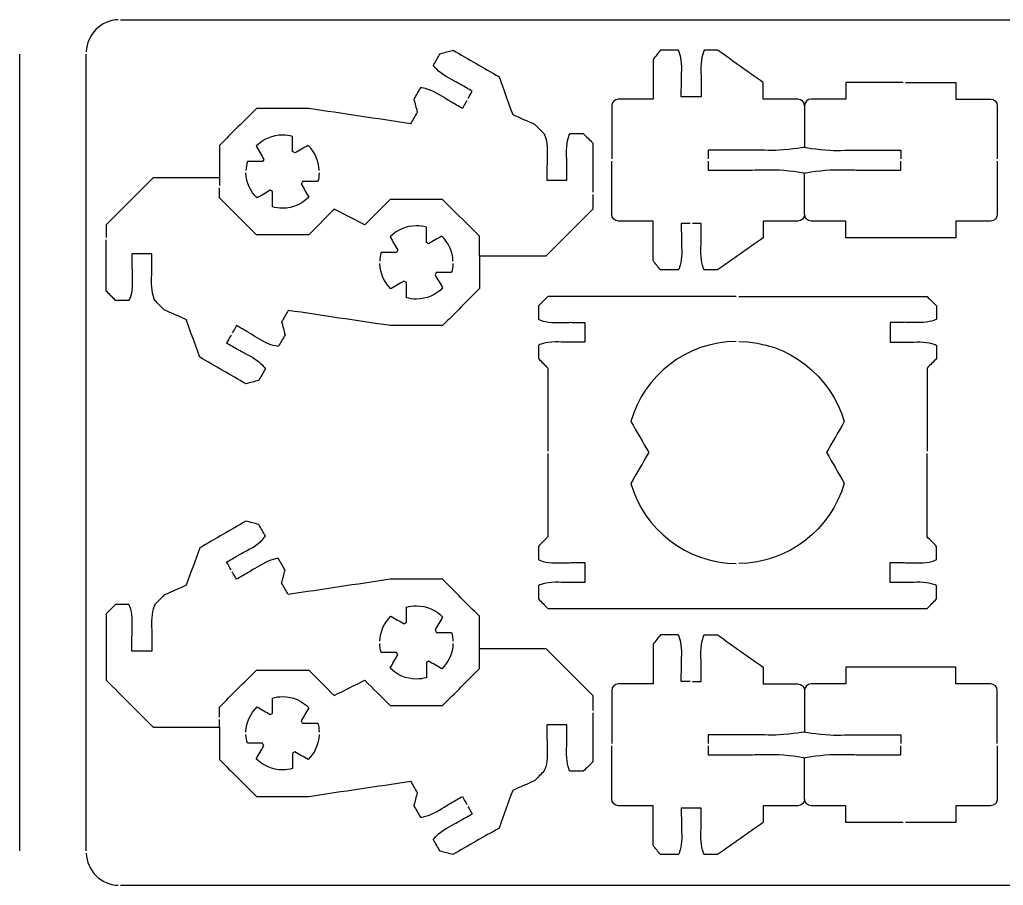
# Model space of a CAD drawing. Extents: x 0 to 680, y 0 to 410.
# Drawn here: x 450 to 597.8, y 280 to 410 of the extents above; entities that cross this region are included whole.
import ezdxf

# ---------------------------------------------------------------- set-up
doc = ezdxf.new("R2010")
doc.units = 0
doc.header["$MEASUREMENT"] = 0
doc.layers.add('DEFAULT', color=18, linetype='CONTINUOUS')

msp = doc.modelspace()

# ---------------------------------------------------------------- linework, layer by layer
at = {"layer": 'DEFAULT', "color": 1}
for points in [[(465.17, 409.99), (674.82, 409.99)], [(450, 285.17), (450, 404.82)], [(460, 285.17), (460, 404.82)], [(480, 386.24), (470.04, 386.24), (463, 379.2), (463, 377.27)], [(536.08, 383.73), (536.08, 381.51), (529.04, 374.46), (519.07, 374.46), (519.07, 377.46), (513.52, 383.01), (505.66, 383.01), (501.84, 379.2), (497.23, 381.51), (493.42, 377.69), (485.56, 377.69), (480, 383.24), (480, 384.73)], [(519.07, 315.54), (529.04, 315.54), (536.08, 308.5), (536.08, 306.27)], [(465.17, 280), (674.82, 280)]]:
    msp.add_lwpolyline(points, dxfattribs=at)
for points in [[(464.82, 409.99), (462.2, 409.9), (460.09, 407.79), (460, 405.16)], [(460, 284.81), (460.09, 282.19), (462.2, 280.08), (464.82, 280)]]:
    msp.add_open_spline(points, degree=3, dxfattribs=at)
for points, knots in [([(517.37, 398.16), (517.58, 398.52), (517.79, 398.88), (517.99, 399.25), (517.42, 399.58), (516.84, 399.91), (516.27, 400.25), (515.97, 400.42), (515.28, 400.77), (514.08, 401.46), (512.88, 402.15), (512.13, 403.09), (512.16, 403.15), (512.5, 403.73), (512.83, 404.3), (513.16, 404.88), (513.81, 405.05), (514.45, 405.23), (515.1, 405.4), (517.4, 404.07), (519.71, 402.73), (522.02, 401.4), (522.7, 399.52), (523.38, 397.63), (524.06, 395.75), (525.15, 395.27), (526.25, 394.78), (527.35, 394.3), (527.82, 393.83), (528.29, 393.36), (528.76, 392.88), (528.81, 392.88), (529.26, 391.76), (529.26, 390.38), (529.26, 389), (529.21, 388.22), (529.21, 387.88), (529.21, 387.22), (529.21, 386.55), (529.21, 385.88), (530.21, 385.88), (531.21, 385.88), (532.2, 385.88), (532.2, 386.55), (532.2, 387.21), (532.2, 387.88), (532.21, 388.22), (532.16, 389), (532.16, 390.38), (532.16, 391.76), (532.6, 392.88), (532.67, 392.88), (533.33, 392.88), (534, 392.88), (534.67, 392.88), (535.14, 392.41), (535.61, 391.94), (536.08, 391.47), (536.08, 389.01), (536.08, 386.55), (536.08, 384.09)], [0, 0, 0, 0, 3.56602, 3.56602, 3.56602, 9.224545, 9.224545, 9.224545, 10.224545, 10.224545, 10.224545, 11.224545, 11.224545, 11.224545, 16.891731, 16.891731, 16.891731, 22.565469, 22.565469, 22.565469, 45.244208, 45.244208, 45.244208, 62.25884, 62.25884, 62.25884, 72.458021, 72.458021, 72.458021, 78.129017, 78.129017, 78.129017, 79.129017, 79.129017, 79.129017, 80.129017, 80.129017, 80.129017, 85.789026, 85.789026, 85.789026, 94.289026, 94.289026, 94.289026, 99.939026, 99.939026, 99.939026, 100.939026, 100.939026, 100.939026, 101.939026, 101.939026, 101.939026, 107.609026, 107.609026, 107.609026, 113.280023, 113.280023, 113.280023, 134.210023, 134.210023, 134.210023, 134.210023]), ([(567.9, 397.06), (567.9, 397.61), (567.45, 398.05), (566.9, 398.05), (565.17, 398.05), (563.43, 398.05), (561.69, 398.05), (561.69, 398.89), (561.69, 399.72), (561.69, 400.55), (559.41, 402.17), (557.13, 403.78), (554.85, 405.4), (554.19, 405.4), (553.52, 405.4), (552.85, 405.4), (552.79, 405.4), (552.35, 404.28), (552.34, 402.9), (552.34, 401.52), (552.39, 400.74), (552.39, 400.4), (552.39, 399.73), (552.39, 399.07), (552.39, 398.4), (551.39, 398.4), (550.39, 398.4), (549.39, 398.4), (549.39, 399.07), (549.39, 399.74), (549.4, 400.4), (549.39, 400.74), (549.45, 401.52), (549.45, 402.9), (549.45, 404.28), (549, 405.4), (548.94, 405.4), (548.05, 405.4), (547.15, 405.4), (546.25, 405.4), (545.88, 404.93), (545.51, 404.46), (545.14, 403.99), (545.14, 402.01), (545.14, 400.03), (545.14, 398.05), (543.41, 398.05), (541.68, 398.05), (539.94, 398.05), (539.39, 398.05), (538.94, 397.61), (538.94, 397.06), (538.94, 394.4), (538.94, 391.74), (538.94, 389.08)], [0, 0, 0, 0, 1, 1, 1, 15.78, 15.78, 15.78, 22.87, 22.87, 22.87, 46.620733, 46.620733, 46.620733, 52.290733, 52.290733, 52.290733, 53.290733, 53.290733, 53.290733, 54.290733, 54.290733, 54.290733, 59.950733, 59.950733, 59.950733, 68.450733, 68.450733, 68.450733, 74.120741, 74.120741, 74.120741, 75.120741, 75.120741, 75.120741, 76.120741, 76.120741, 76.120741, 83.760741, 83.760741, 83.760741, 88.860016, 88.860016, 88.860016, 105.680016, 105.680016, 105.680016, 120.400016, 120.400016, 120.400016, 121.400016, 121.400016, 121.400016, 144.020016, 144.020016, 144.020016, 144.020016]), ([(582.7, 400.55), (579.83, 400.55), (576.96, 400.55), (574.09, 400.55), (574.09, 399.72), (574.09, 398.89), (574.09, 398.06), (572.36, 398.06), (570.63, 398.06), (568.9, 398.06), (568.35, 398.06), (567.9, 397.61), (567.9, 397.06), (567.9, 394.99), (567.9, 392.92), (567.9, 390.85), (567.93, 390.79), (570.92, 390.36), (572.27, 390.36), (573.65, 390.36), (575.56, 390.41), (575.9, 390.41), (578.06, 390.41), (580.22, 390.41), (582.38, 390.41), (582.38, 389.97), (582.38, 389.52), (582.38, 389.08)], [0, 0, 0, 0, 24.41, 24.41, 24.41, 31.49, 31.49, 31.49, 46.21, 46.21, 46.21, 47.21, 47.21, 47.21, 64.8, 64.8, 64.8, 65.8, 65.8, 65.8, 66.8, 66.8, 66.8, 85.170003, 85.170003, 85.170003, 88.950003, 88.950003, 88.950003, 88.950003]), ([(583.05, 400.55), (585.59, 400.55), (588.12, 400.55), (590.65, 400.55), (590.65, 399.72), (590.65, 398.89), (590.65, 398.06), (592.39, 398.06), (594.12, 398.06), (595.86, 398.06), (596.41, 398.06), (596.86, 397.61), (596.86, 397.06), (596.86, 394.4), (596.86, 391.74), (596.86, 389.08)], [0, 0, 0, 0, 21.529, 21.529, 21.529, 28.609, 28.609, 28.609, 43.37, 43.37, 43.37, 44.37, 44.37, 44.37, 66.99, 66.99, 66.99, 66.99]), ([(517.19, 397.85), (516.96, 397.45), (516.73, 397.05), (516.5, 396.65), (515.92, 396.99), (515.34, 397.32), (514.76, 397.66), (514.47, 397.83), (513.82, 398.26), (512.62, 398.95), (511.43, 399.64), (510.24, 399.81), (510.21, 399.77), (509.88, 399.19), (509.54, 398.61), (509.21, 398.03), (509.38, 397.39), (509.55, 396.75), (509.73, 396.1), (509.39, 395.53), (509.06, 394.95), (508.73, 394.37), (503.62, 395.13), (498.52, 395.89), (493.42, 396.65), (490.8, 396.65), (488.18, 396.65), (485.56, 396.65), (483.71, 394.8), (481.86, 392.95), (480, 391.1), (480, 389.48), (480, 387.86), (480, 386.24), (480, 385.86), (480, 385.47), (480, 385.08)], [0, 0, 0, 0, 3.938147, 3.938147, 3.938147, 9.615347, 9.615347, 9.615347, 10.615347, 10.615347, 10.615347, 11.615347, 11.615347, 11.615347, 17.282533, 17.282533, 17.282533, 22.944026, 22.944026, 22.944026, 28.611212, 28.611212, 28.611212, 72.489357, 72.489357, 72.489357, 94.759357, 94.759357, 94.759357, 117.026151, 117.026151, 117.026151, 130.796151, 130.796151, 130.796151, 134.076151, 134.076151, 134.076151, 134.076151]), ([(494.99, 387.34), (494.94, 388.82), (494.31, 390.16), (493.32, 391.11), (492.66, 390.73), (492, 390.35), (491.34, 389.97), (491.22, 390.04), (491.1, 390.11), (490.98, 390.17), (490.98, 390.94), (490.98, 391.7), (490.98, 392.46), (490.51, 392.6), (490.01, 392.67), (489.49, 392.67), (487.94, 392.67), (486.54, 392.03), (485.54, 391), (485.93, 390.34), (486.31, 389.68), (486.69, 389.01), (486.62, 388.9), (486.55, 388.79), (486.49, 388.67), (485.73, 388.67), (484.96, 388.67), (484.2, 388.67), (484.07, 388.25), (484, 387.8), (483.99, 387.34)], [0, 0, 0, 0, 1, 1, 1, 7.492064, 7.492064, 7.492064, 8.492064, 8.492064, 8.492064, 14.992064, 14.992064, 14.992064, 15.992064, 15.992064, 15.992064, 16.992064, 16.992064, 16.992064, 23.507793, 23.507793, 23.507793, 24.507793, 24.507793, 24.507793, 31.016793, 31.016793, 31.016793, 32.016793, 32.016793, 32.016793, 32.016793]), ([(567.9, 390.85), (567.87, 390.79), (564.89, 390.36), (563.54, 390.36), (562.15, 390.36), (560.25, 390.41), (559.9, 390.41), (557.74, 390.41), (555.58, 390.41), (553.42, 390.41), (553.42, 389.97), (553.42, 389.52), (553.42, 389.08)], [0, 0, 0, 0, 1, 1, 1, 2, 2, 2, 20.370003, 20.370003, 20.370003, 24.150003, 24.150003, 24.150003, 24.150003]), ([(550.73, 379.4), (550.29, 379.4), (549.84, 379.4), (549.39, 379.4), (549.39, 378.73), (549.39, 378.07), (549.4, 377.4), (549.39, 377.06), (549.45, 376.28), (549.45, 374.9), (549.45, 373.52), (549, 372.4), (548.94, 372.4), (548.05, 372.4), (547.15, 372.4), (546.25, 372.4), (545.88, 372.87), (545.51, 373.34), (545.14, 373.82), (545.14, 375.79), (545.14, 377.77), (545.14, 379.75), (543.41, 379.75), (541.68, 379.75), (539.94, 379.75), (539.39, 379.75), (538.94, 380.2), (538.94, 380.76), (538.94, 383.41), (538.94, 386.07), (538.94, 388.73)], [0, 0, 0, 0, 3.8, 3.8, 3.8, 9.470009, 9.470009, 9.470009, 10.470009, 10.470009, 10.470009, 11.470009, 11.470009, 11.470009, 19.110009, 19.110009, 19.110009, 24.209283, 24.209283, 24.209283, 41.029283, 41.029283, 41.029283, 55.749283, 55.749283, 55.749283, 56.749283, 56.749283, 56.749283, 79.349283, 79.349283, 79.349283, 79.349283]), ([(553.42, 388.73), (553.42, 388.29), (553.42, 387.85), (553.42, 387.41), (555.58, 387.41), (557.74, 387.41), (559.9, 387.41), (560.24, 387.41), (562.15, 387.46), (563.53, 387.46), (564.91, 387.45), (567.9, 387.01), (567.9, 386.95)], [0, 0, 0, 0, 3.73, 3.73, 3.73, 22.09, 22.09, 22.09, 23.09, 23.09, 23.09, 24.09, 24.09, 24.09, 24.09]), ([(596.86, 388.73), (596.86, 386.07), (596.86, 383.41), (596.86, 380.76), (596.86, 380.2), (596.41, 379.75), (595.86, 379.75), (594.12, 379.75), (592.39, 379.75), (590.65, 379.75), (590.65, 378.92), (590.65, 378.09), (590.65, 377.25), (585.13, 377.25), (579.61, 377.25), (574.09, 377.25), (574.09, 378.09), (574.09, 378.92), (574.09, 379.75), (572.36, 379.75), (570.63, 379.75), (568.9, 379.75), (568.35, 379.75), (567.9, 380.2), (567.9, 380.76), (567.9, 382.82), (567.9, 384.89), (567.9, 386.95), (567.9, 387.01), (570.89, 387.45), (572.27, 387.46), (573.66, 387.46), (575.56, 387.41), (575.9, 387.41), (578.06, 387.41), (580.22, 387.41), (582.38, 387.41), (582.38, 387.85), (582.38, 388.29), (582.38, 388.73)], [0, 0, 0, 0, 22.6, 22.6, 22.6, 23.6, 23.6, 23.6, 38.361, 38.361, 38.361, 45.451, 45.451, 45.451, 92.38, 92.38, 92.38, 99.47, 99.47, 99.47, 114.19, 114.19, 114.19, 115.19, 115.19, 115.19, 132.75, 132.75, 132.75, 133.75, 133.75, 133.75, 134.75, 134.75, 134.75, 153.11, 153.11, 153.11, 156.84, 156.84, 156.84, 156.84]), ([(494.98, 386.99), (494.97, 386.53), (494.91, 386.09), (494.78, 385.67), (494.02, 385.67), (493.25, 385.67), (492.49, 385.67), (492.43, 385.55), (492.36, 385.43), (492.28, 385.32), (492.67, 384.66), (493.05, 384), (493.43, 383.34), (492.43, 382.31), (491.04, 381.67), (489.49, 381.67), (488.96, 381.67), (488.46, 381.74), (487.98, 381.88), (487.98, 382.64), (487.98, 383.41), (487.98, 384.17), (487.87, 384.23), (487.75, 384.3), (487.65, 384.37), (486.99, 383.98), (486.33, 383.6), (485.66, 383.22), (484.67, 384.18), (484.04, 385.51), (483.99, 386.99)], [0, 0, 0, 0, 1, 1, 1, 7.509, 7.509, 7.509, 8.509, 8.509, 8.509, 15.009723, 15.009723, 15.009723, 16.009723, 16.009723, 16.009723, 17.009723, 17.009723, 17.009723, 23.519723, 23.519723, 23.519723, 24.519723, 24.519723, 24.519723, 31.034107, 31.034107, 31.034107, 32.034107, 32.034107, 32.034107, 32.034107]), ([(567.9, 380.76), (567.9, 380.2), (567.45, 379.75), (566.9, 379.75), (565.17, 379.75), (563.43, 379.75), (561.69, 379.75), (561.69, 378.92), (561.69, 378.09), (561.69, 377.25), (559.41, 375.64), (557.13, 374.02), (554.85, 372.41), (554.19, 372.41), (553.52, 372.41), (552.85, 372.41), (552.79, 372.41), (552.35, 373.52), (552.34, 374.9), (552.34, 376.29), (552.39, 377.07), (552.39, 377.4), (552.39, 378.07), (552.39, 378.74), (552.39, 379.4), (551.96, 379.4), (551.52, 379.4), (551.09, 379.4)], [0, 0, 0, 0, 1, 1, 1, 15.78, 15.78, 15.78, 22.86, 22.86, 22.86, 46.616515, 46.616515, 46.616515, 52.286515, 52.286515, 52.286515, 53.286515, 53.286515, 53.286515, 54.286515, 54.286515, 54.286515, 59.946515, 59.946515, 59.946515, 63.646515, 63.646515, 63.646515, 63.646515]), ([(515.09, 373.71), (515.04, 375.19), (514.41, 376.52), (513.42, 377.49), (512.75, 377.1), (512.09, 376.72), (511.43, 376.34), (511.32, 376.41), (511.21, 376.47), (511.1, 376.53), (511.1, 377.29), (511.1, 378.06), (511.1, 378.83), (510.62, 378.96), (510.11, 379.03), (509.59, 379.03), (508.04, 379.03), (506.65, 378.4), (505.65, 377.37), (506.03, 376.7), (506.41, 376.04), (506.79, 375.38), (506.72, 375.27), (506.65, 375.15), (506.59, 375.03), (505.83, 375.03), (505.06, 375.03), (504.3, 375.03), (504.17, 374.61), (504.11, 374.17), (504.1, 373.71)], [0, 0, 0, 0, 1, 1, 1, 7.514384, 7.514384, 7.514384, 8.514384, 8.514384, 8.514384, 15.024384, 15.024384, 15.024384, 16.024384, 16.024384, 16.024384, 17.024384, 17.024384, 17.024384, 23.525107, 23.525107, 23.525107, 24.525107, 24.525107, 24.525107, 31.035107, 31.035107, 31.035107, 32.035107, 32.035107, 32.035107, 32.035107]), ([(481.76, 362.62), (481.53, 362.23), (481.31, 361.84), (481.08, 361.46), (481.66, 361.12), (482.24, 360.79), (482.81, 360.46), (483.11, 360.28), (483.8, 359.93), (485, 359.25), (486.2, 358.55), (486.95, 357.61), (486.92, 357.55), (486.58, 356.98), (486.25, 356.4), (485.92, 355.82), (485.27, 355.65), (484.63, 355.48), (483.98, 355.3), (481.67, 356.64), (479.36, 357.97), (477.05, 359.3), (476.38, 361.19), (475.7, 363.07), (475.02, 364.95), (473.93, 365.44), (472.83, 365.92), (471.73, 366.4), (471.26, 366.88), (470.79, 367.35), (470.32, 367.82), (470.26, 367.82), (469.82, 368.94), (469.82, 370.32), (469.82, 371.7), (469.87, 372.48), (469.87, 372.82), (469.87, 373.49), (469.87, 374.15), (469.87, 374.82), (468.87, 374.82), (467.87, 374.82), (466.87, 374.82), (466.87, 374.15), (466.87, 373.49), (466.87, 372.83), (466.87, 372.48), (466.92, 371.71), (466.92, 370.32), (466.92, 368.94), (466.48, 367.82), (466.41, 367.82), (465.75, 367.82), (465.08, 367.82), (464.41, 367.82), (463.94, 368.29), (463.47, 368.76), (463, 369.23), (463, 371.79), (463, 374.36), (463, 376.92)], [0, 0, 0, 0, 3.813387, 3.813387, 3.813387, 9.472778, 9.472778, 9.472778, 10.472778, 10.472778, 10.472778, 11.472778, 11.472778, 11.472778, 17.139964, 17.139964, 17.139964, 22.813702, 22.813702, 22.813702, 45.493307, 45.493307, 45.493307, 62.5076, 62.5076, 62.5076, 72.706781, 72.706781, 72.706781, 78.377778, 78.377778, 78.377778, 79.377778, 79.377778, 79.377778, 80.377778, 80.377778, 80.377778, 86.037787, 86.037787, 86.037787, 94.537787, 94.537787, 94.537787, 100.187787, 100.187787, 100.187787, 101.187787, 101.187787, 101.187787, 102.187787, 102.187787, 102.187787, 107.857787, 107.857787, 107.857787, 113.528783, 113.528783, 113.528783, 135.308783, 135.308783, 135.308783, 135.308783]), ([(519.07, 374.46), (519.07, 372.84), (519.07, 371.22), (519.07, 369.6), (517.22, 367.75), (515.37, 365.9), (513.52, 364.05), (510.9, 364.05), (508.28, 364.05), (505.66, 364.05), (500.56, 364.81), (495.45, 365.57), (490.35, 366.33), (490.02, 365.75), (489.69, 365.18), (489.35, 364.6), (489.52, 363.96), (489.7, 363.31), (489.87, 362.67), (489.54, 362.09), (489.2, 361.51), (488.87, 360.94), (488.84, 360.89), (487.65, 361.06), (486.46, 361.75), (485.26, 362.45), (484.61, 362.88), (484.32, 363.05), (483.74, 363.38), (483.16, 363.72), (482.58, 364.05), (482.37, 363.68), (482.15, 363.3), (481.93, 362.92)], [0, 0, 0, 0, 13.77, 13.77, 13.77, 36.036794, 36.036794, 36.036794, 58.306794, 58.306794, 58.306794, 102.184939, 102.184939, 102.184939, 107.852125, 107.852125, 107.852125, 113.513618, 113.513618, 113.513618, 119.180804, 119.180804, 119.180804, 120.180804, 120.180804, 120.180804, 121.180804, 121.180804, 121.180804, 126.858869, 126.858869, 126.858869, 130.55465, 130.55465, 130.55465, 130.55465]), ([(515.08, 373.36), (515.07, 372.9), (515.01, 372.46), (514.88, 372.03), (514.12, 372.03), (513.35, 372.03), (512.59, 372.03), (512.53, 371.91), (512.46, 371.8), (512.39, 371.69), (512.77, 371.03), (513.15, 370.37), (513.54, 369.7), (512.54, 368.67), (511.14, 368.03), (509.59, 368.03), (509.07, 368.03), (508.57, 368.1), (508.1, 368.24), (508.1, 369), (508.1, 369.77), (508.1, 370.53), (507.98, 370.59), (507.86, 370.66), (507.74, 370.74), (507.08, 370.35), (506.42, 369.97), (505.76, 369.59), (504.77, 370.55), (504.14, 371.88), (504.09, 373.36)], [0, 0, 0, 0, 1, 1, 1, 7.51, 7.51, 7.51, 8.52, 8.52, 8.52, 15.025728, 15.025728, 15.025728, 16.025728, 16.025728, 16.025728, 17.025728, 17.025728, 17.025728, 23.525728, 23.525728, 23.525728, 24.525728, 24.525728, 24.525728, 31.017793, 31.017793, 31.017793, 32.017793, 32.017793, 32.017793, 32.017793]), ([(557.65, 368.42), (548.22, 368.42), (538.78, 368.42), (529.34, 368.42), (528.87, 367.94), (528.39, 367.47), (527.92, 367), (527.92, 366.33), (527.92, 365.67), (527.93, 365), (527.93, 364.94), (529.05, 364.5), (530.43, 364.5), (531.81, 364.5), (532.59, 364.55), (532.93, 364.54), (533.6, 364.54), (534.26, 364.54), (534.92, 364.54), (534.92, 363.54), (534.92, 362.54), (534.92, 361.54), (534.26, 361.54), (533.59, 361.55), (532.93, 361.55), (532.59, 361.54), (531.81, 361.6), (530.43, 361.59), (529.05, 361.6), (527.92, 361.15), (527.93, 361.1), (527.93, 360.43), (527.93, 359.76), (527.93, 359.1), (528.4, 358.62), (528.87, 358.15), (529.34, 357.68), (529.34, 353.51), (529.34, 349.34), (529.34, 345.17)], [0, 0, 0, 0, 80.271, 80.271, 80.271, 85.941289, 85.941289, 85.941289, 91.630289, 91.630289, 91.630289, 92.630289, 92.630289, 92.630289, 93.630289, 93.630289, 93.630289, 99.279298, 99.279298, 99.279298, 107.769298, 107.769298, 107.769298, 113.428307, 113.428307, 113.428307, 114.428307, 114.428307, 114.428307, 115.428307, 115.428307, 115.428307, 121.098307, 121.098307, 121.098307, 126.769303, 126.769303, 126.769303, 162.239303, 162.239303, 162.239303, 162.239303]), ([(558.01, 368.42), (567.44, 368.42), (576.88, 368.42), (586.32, 368.42), (586.79, 367.94), (587.26, 367.47), (587.73, 367), (587.73, 366.33), (587.73, 365.67), (587.73, 365), (587.73, 364.94), (586.61, 364.5), (585.23, 364.5), (583.85, 364.5), (583.07, 364.55), (582.73, 364.54), (582.07, 364.54), (581.4, 364.54), (580.74, 364.54), (580.74, 363.54), (580.74, 362.54), (580.74, 361.54), (581.4, 361.54), (582.07, 361.55), (582.74, 361.55), (583.08, 361.54), (583.85, 361.6), (585.24, 361.59), (586.62, 361.6), (587.74, 361.15), (587.74, 361.1), (587.74, 360.43), (587.74, 359.76), (587.74, 359.1), (587.26, 358.62), (586.79, 358.15), (586.32, 357.68), (586.32, 353.51), (586.32, 349.34), (586.32, 345.17)], [0, 0, 0, 0, 80.25, 80.25, 80.25, 85.920996, 85.920996, 85.920996, 91.590996, 91.590996, 91.590996, 92.590996, 92.590996, 92.590996, 93.590996, 93.590996, 93.590996, 99.251005, 99.251005, 99.251005, 107.741005, 107.741005, 107.741005, 113.411014, 113.411014, 113.411014, 114.411014, 114.411014, 114.411014, 115.411014, 115.411014, 115.411014, 121.081014, 121.081014, 121.081014, 126.75201, 126.75201, 126.75201, 162.22201, 162.22201, 162.22201, 162.22201]), ([(557.65, 361.68), (550.14, 361.61), (543.81, 356.56), (541.81, 349.67), (542.71, 348.11), (543.6, 346.56), (544.5, 345), (543.6, 343.45), (542.71, 341.89), (541.81, 340.33), (543.81, 333.44), (550.14, 328.39), (557.65, 328.32)], [0, 0, 0, 0, 1, 1, 1, 16.268857, 16.268857, 16.268857, 31.546373, 31.546373, 31.546373, 32.546373, 32.546373, 32.546373, 32.546373]), ([(558.01, 361.68), (565.54, 361.61), (571.87, 356.54), (573.87, 349.63), (572.98, 348.08), (572.09, 346.54), (571.2, 345), (572.09, 343.46), (572.98, 341.92), (573.87, 340.37), (571.87, 333.46), (565.54, 328.39), (558.01, 328.32)], [0, 0, 0, 0, 1, 1, 1, 16.138593, 16.138593, 16.138593, 31.285847, 31.285847, 31.285847, 32.285847, 32.285847, 32.285847, 32.285847]), ([(529.34, 344.82), (529.34, 340.65), (529.34, 336.49), (529.34, 332.32), (528.87, 331.85), (528.4, 331.38), (527.93, 330.9), (527.93, 330.24), (527.93, 329.57), (527.93, 328.9), (527.92, 328.85), (529.05, 328.4), (530.43, 328.41), (531.81, 328.4), (532.59, 328.46), (532.93, 328.45), (533.59, 328.45), (534.26, 328.46), (534.92, 328.46), (534.92, 327.46), (534.92, 326.46), (534.92, 325.46), (534.26, 325.46), (533.6, 325.46), (532.93, 325.46), (532.59, 325.45), (531.81, 325.5), (530.43, 325.5), (529.05, 325.5), (527.93, 325.06), (527.93, 325), (527.93, 324.33), (527.93, 323.67), (527.93, 323), (528.4, 322.53), (528.87, 322.06), (529.34, 321.58), (548.34, 321.58), (567.33, 321.58), (586.32, 321.58), (586.8, 322.06), (587.27, 322.53), (587.74, 323), (587.74, 323.67), (587.74, 324.33), (587.73, 325), (587.73, 325.06), (586.61, 325.5), (585.23, 325.5), (583.85, 325.5), (583.07, 325.45), (582.73, 325.46), (582.07, 325.46), (581.4, 325.46), (580.74, 325.46), (580.74, 326.46), (580.74, 327.46), (580.74, 328.46), (581.4, 328.46), (582.07, 328.45), (582.74, 328.45), (583.08, 328.46), (583.85, 328.4), (585.24, 328.41), (586.62, 328.4), (587.74, 328.85), (587.74, 328.9), (587.74, 329.57), (587.74, 330.24), (587.74, 330.9), (587.26, 331.38), (586.79, 331.85), (586.32, 332.32), (586.32, 336.49), (586.32, 340.65), (586.32, 344.82)], [0, 0, 0, 0, 35.43, 35.43, 35.43, 41.100996, 41.100996, 41.100996, 46.770996, 46.770996, 46.770996, 47.770996, 47.770996, 47.770996, 48.770996, 48.770996, 48.770996, 54.430005, 54.430005, 54.430005, 62.920005, 62.920005, 62.920005, 68.569014, 68.569014, 68.569014, 69.569014, 69.569014, 69.569014, 70.569014, 70.569014, 70.569014, 76.239014, 76.239014, 76.239014, 81.910718, 81.910718, 81.910718, 243.430718, 243.430718, 243.430718, 249.101007, 249.101007, 249.101007, 254.790007, 254.790007, 254.790007, 255.790007, 255.790007, 255.790007, 256.790007, 256.790007, 256.790007, 262.450016, 262.450016, 262.450016, 270.940016, 270.940016, 270.940016, 276.610025, 276.610025, 276.610025, 277.610025, 277.610025, 277.610025, 278.610025, 278.610025, 278.610025, 284.280025, 284.280025, 284.280025, 289.951021, 289.951021, 289.951021, 325.381021, 325.381021, 325.381021, 325.381021]), ([(481.76, 327.38), (481.53, 327.77), (481.31, 328.16), (481.08, 328.54), (481.66, 328.88), (482.24, 329.21), (482.81, 329.54), (483.11, 329.72), (483.8, 330.06), (485, 330.75), (486.2, 331.45), (486.95, 332.39), (486.92, 332.45), (486.58, 333.02), (486.25, 333.6), (485.92, 334.18), (485.27, 334.35), (484.63, 334.52), (483.98, 334.7), (481.67, 333.36), (479.36, 332.03), (477.06, 330.7), (476.38, 328.81), (475.7, 326.93), (475.02, 325.05), (473.93, 324.56), (472.83, 324.08), (471.73, 323.6), (471.26, 323.12), (470.79, 322.65), (470.32, 322.18), (470.26, 322.18), (469.82, 321.06), (469.82, 319.68), (469.82, 318.3), (469.87, 317.52), (469.87, 317.18), (469.87, 316.51), (469.87, 315.85), (469.87, 315.18), (468.87, 315.18), (467.87, 315.18), (466.87, 315.18), (466.87, 315.85), (466.87, 316.51), (466.87, 317.17), (466.87, 317.52), (466.92, 318.29), (466.92, 319.68), (466.92, 321.06), (466.48, 322.18), (466.41, 322.18), (465.75, 322.18), (465.08, 322.18), (464.41, 322.18), (463.94, 321.71), (463.47, 321.24), (463, 320.77), (463, 318.2), (463, 315.64), (463, 313.08), (463, 312.97), (463, 312.85), (463, 312.73), (463, 312.09), (463, 311.45), (463, 310.8), (465.35, 308.46), (467.69, 306.11), (470.04, 303.76), (473.36, 303.76), (476.68, 303.76), (480, 303.76), (480, 304.14), (480, 304.53), (480, 304.92)], [0, 0, 0, 0, 3.812886, 3.812886, 3.812886, 9.471411, 9.471411, 9.471411, 10.471411, 10.471411, 10.471411, 11.471411, 11.471411, 11.471411, 17.138597, 17.138597, 17.138597, 22.812335, 22.812335, 22.812335, 45.491074, 45.491074, 45.491074, 62.505705, 62.505705, 62.505705, 72.704887, 72.704887, 72.704887, 78.375883, 78.375883, 78.375883, 79.375883, 79.375883, 79.375883, 80.375883, 80.375883, 80.375883, 86.03589, 86.03589, 86.03589, 94.53589, 94.53589, 94.53589, 100.18589, 100.18589, 100.18589, 101.18589, 101.18589, 101.18589, 102.18589, 102.18589, 102.18589, 107.85589, 107.85589, 107.85589, 113.526887, 113.526887, 113.526887, 135.306887, 135.306887, 135.306887, 136.296887, 136.296887, 136.296887, 141.766887, 141.766887, 141.766887, 170.008732, 170.008732, 170.008732, 198.248732, 198.248732, 198.248732, 201.528732, 201.528732, 201.528732, 201.528732]), ([(480, 305.26), (480, 305.76), (480, 306.26), (480, 306.76), (481.86, 308.61), (483.71, 310.46), (485.56, 312.31), (488.18, 312.31), (490.8, 312.31), (493.42, 312.31), (494.69, 311.04), (495.96, 309.77), (497.23, 308.5), (498.77, 309.27), (500.31, 310.03), (501.84, 310.8), (503.12, 309.53), (504.39, 308.26), (505.66, 306.99), (508.28, 306.99), (510.9, 306.99), (513.52, 306.99), (515.37, 308.84), (517.22, 310.69), (519.07, 312.54), (519.07, 313.54), (519.07, 314.54), (519.07, 315.54), (519.07, 317.16), (519.07, 318.78), (519.07, 320.4), (517.22, 322.25), (515.37, 324.1), (513.52, 325.95), (510.9, 325.95), (508.28, 325.95), (505.66, 325.95), (500.56, 325.19), (495.45, 324.43), (490.35, 323.67), (490.02, 324.25), (489.69, 324.82), (489.35, 325.4), (489.52, 326.04), (489.7, 326.69), (489.87, 327.33), (489.54, 327.91), (489.2, 328.49), (488.87, 329.06), (488.84, 329.11), (487.65, 328.94), (486.46, 328.24), (485.26, 327.55), (484.61, 327.12), (484.32, 326.95), (483.74, 326.62), (483.16, 326.28), (482.58, 325.95), (482.37, 326.32), (482.15, 326.7), (481.93, 327.08)], [0, 0, 0, 0, 4.24, 4.24, 4.24, 26.506794, 26.506794, 26.506794, 48.777794, 48.777794, 48.777794, 64.078877, 64.078877, 64.078877, 78.693818, 78.693818, 78.693818, 93.995609, 93.995609, 93.995609, 116.265609, 116.265609, 116.265609, 138.532403, 138.532403, 138.532403, 147.042403, 147.042403, 147.042403, 160.802403, 160.802403, 160.802403, 183.069196, 183.069196, 183.069196, 205.339196, 205.339196, 205.339196, 249.217341, 249.217341, 249.217341, 254.884528, 254.884528, 254.884528, 260.54602, 260.54602, 260.54602, 266.213207, 266.213207, 266.213207, 267.213207, 267.213207, 267.213207, 268.213207, 268.213207, 268.213207, 273.890407, 273.890407, 273.890407, 277.586688, 277.586688, 277.586688, 277.586688]), ([(504.09, 316.64), (504.14, 318.12), (504.77, 319.45), (505.76, 320.41), (506.42, 320.03), (507.08, 319.65), (507.74, 319.26), (507.86, 319.34), (507.98, 319.41), (508.1, 319.47), (508.1, 320.23), (508.1, 321), (508.1, 321.76), (508.57, 321.89), (509.07, 321.97), (509.59, 321.97), (511.14, 321.97), (512.54, 321.33), (513.54, 320.3), (513.15, 319.63), (512.77, 318.97), (512.39, 318.31), (512.46, 318.2), (512.53, 318.08), (512.59, 317.96), (513.35, 317.96), (514.12, 317.96), (514.88, 317.96), (515.01, 317.54), (515.07, 317.1), (515.08, 316.64)], [0, 0, 0, 0, 1, 1, 1, 7.492064, 7.492064, 7.492064, 8.492064, 8.492064, 8.492064, 14.992064, 14.992064, 14.992064, 15.992064, 15.992064, 15.992064, 16.992064, 16.992064, 16.992064, 23.507793, 23.507793, 23.507793, 24.507793, 24.507793, 24.507793, 31.017793, 31.017793, 31.017793, 32.017793, 32.017793, 32.017793, 32.017793]), ([(515.09, 316.29), (515.04, 314.81), (514.41, 313.48), (513.42, 312.51), (512.75, 312.9), (512.09, 313.28), (511.43, 313.66), (511.32, 313.59), (511.21, 313.53), (511.1, 313.47), (511.1, 312.7), (511.1, 311.94), (511.1, 311.17), (510.62, 311.04), (510.11, 310.97), (509.59, 310.97), (508.04, 310.97), (506.65, 311.6), (505.65, 312.63), (506.03, 313.3), (506.41, 313.96), (506.79, 314.62), (506.72, 314.73), (506.65, 314.85), (506.59, 314.97), (505.83, 314.97), (505.06, 314.97), (504.3, 314.97), (504.17, 315.39), (504.11, 315.83), (504.1, 316.29)], [0, 0, 0, 0, 1, 1, 1, 7.514384, 7.514384, 7.514384, 8.514384, 8.514384, 8.514384, 15.024384, 15.024384, 15.024384, 16.024384, 16.024384, 16.024384, 17.024384, 17.024384, 17.024384, 23.525107, 23.525107, 23.525107, 24.525107, 24.525107, 24.525107, 31.035107, 31.035107, 31.035107, 32.035107, 32.035107, 32.035107, 32.035107]), ([(550.73, 310.6), (550.29, 310.6), (549.84, 310.6), (549.39, 310.6), (549.39, 311.27), (549.39, 311.93), (549.4, 312.6), (549.39, 312.94), (549.45, 313.72), (549.45, 315.1), (549.45, 316.48), (549, 317.6), (548.94, 317.6), (548.05, 317.6), (547.15, 317.6), (546.25, 317.6), (545.88, 317.13), (545.51, 316.65), (545.14, 316.18), (545.14, 314.21), (545.14, 312.23), (545.14, 310.25), (543.41, 310.25), (541.68, 310.25), (539.94, 310.25), (539.39, 310.25), (538.94, 309.8), (538.94, 309.25), (538.94, 306.6), (538.94, 303.94), (538.94, 301.28)], [0, 0, 0, 0, 3.8, 3.8, 3.8, 9.470009, 9.470009, 9.470009, 10.470009, 10.470009, 10.470009, 11.470009, 11.470009, 11.470009, 19.110009, 19.110009, 19.110009, 24.209283, 24.209283, 24.209283, 41.029283, 41.029283, 41.029283, 55.749283, 55.749283, 55.749283, 56.749283, 56.749283, 56.749283, 79.359283, 79.359283, 79.359283, 79.359283]), ([(551.09, 310.6), (551.52, 310.6), (551.96, 310.6), (552.39, 310.6), (552.39, 311.26), (552.39, 311.93), (552.39, 312.6), (552.39, 312.93), (552.34, 313.71), (552.34, 315.1), (552.35, 316.48), (552.79, 317.59), (552.85, 317.59), (553.52, 317.59), (554.19, 317.59), (554.85, 317.59), (557.13, 315.98), (559.41, 314.37), (561.69, 312.75), (561.69, 311.92), (561.69, 311.08), (561.69, 310.25), (563.43, 310.25), (565.17, 310.25), (566.9, 310.25), (567.45, 310.25), (567.9, 309.8), (567.9, 309.25)], [0, 0, 0, 0, 3.7, 3.7, 3.7, 9.36, 9.36, 9.36, 10.36, 10.36, 10.36, 11.36, 11.36, 11.36, 17.03, 17.03, 17.03, 40.780733, 40.780733, 40.780733, 47.870733, 47.870733, 47.870733, 62.650733, 62.650733, 62.650733, 63.650733, 63.650733, 63.650733, 63.650733]), ([(596.86, 301.28), (596.86, 303.94), (596.86, 306.6), (596.86, 309.25), (596.86, 309.81), (596.41, 310.25), (595.86, 310.25), (594.12, 310.25), (592.39, 310.25), (590.65, 310.25), (590.65, 311.09), (590.65, 311.92), (590.65, 312.75), (585.13, 312.75), (579.61, 312.75), (574.09, 312.75), (574.09, 311.92), (574.09, 311.09), (574.09, 310.25), (572.36, 310.25), (570.63, 310.25), (568.9, 310.25), (568.35, 310.25), (567.9, 309.81), (567.9, 309.25), (567.9, 307.19), (567.9, 305.12), (567.9, 303.05), (567.93, 302.99), (570.92, 302.56), (572.27, 302.56), (573.65, 302.56), (575.56, 302.6), (575.9, 302.6), (578.06, 302.61), (580.22, 302.61), (582.38, 302.61), (582.38, 302.16), (582.38, 301.72), (582.38, 301.28)], [0, 0, 0, 0, 22.61, 22.61, 22.61, 23.61, 23.61, 23.61, 38.371, 38.371, 38.371, 45.451, 45.451, 45.451, 92.38, 92.38, 92.38, 99.46, 99.46, 99.46, 114.18, 114.18, 114.18, 115.18, 115.18, 115.18, 132.77, 132.77, 132.77, 133.77, 133.77, 133.77, 134.77, 134.77, 134.77, 153.140003, 153.140003, 153.140003, 156.910003, 156.910003, 156.910003, 156.910003]), ([(483.99, 303.01), (484.04, 304.49), (484.67, 305.82), (485.66, 306.79), (486.33, 306.4), (486.99, 306.02), (487.65, 305.64), (487.75, 305.71), (487.87, 305.77), (487.98, 305.83), (487.98, 306.59), (487.98, 307.36), (487.98, 308.12), (488.46, 308.26), (488.97, 308.33), (489.49, 308.33), (491.04, 308.33), (492.43, 307.7), (493.43, 306.67), (493.05, 306), (492.67, 305.34), (492.28, 304.68), (492.36, 304.57), (492.43, 304.45), (492.49, 304.33), (493.25, 304.33), (494.02, 304.33), (494.78, 304.33), (494.91, 303.91), (494.97, 303.47), (494.98, 303.01)], [0, 0, 0, 0, 1, 1, 1, 7.514384, 7.514384, 7.514384, 8.514384, 8.514384, 8.514384, 15.014384, 15.014384, 15.014384, 16.014384, 16.014384, 16.014384, 17.014384, 17.014384, 17.014384, 23.515107, 23.515107, 23.515107, 24.515107, 24.515107, 24.515107, 31.025107, 31.025107, 31.025107, 32.025107, 32.025107, 32.025107, 32.025107]), ([(536.08, 305.92), (536.08, 303.46), (536.08, 300.99), (536.08, 298.53), (535.61, 298.06), (535.14, 297.59), (534.67, 297.12), (534, 297.12), (533.33, 297.12), (532.67, 297.12), (532.6, 297.12), (532.16, 298.24), (532.16, 299.62), (532.16, 301.01), (532.21, 301.78), (532.2, 302.12), (532.2, 302.79), (532.2, 303.45), (532.2, 304.12), (531.21, 304.12), (530.21, 304.12), (529.21, 304.12), (529.21, 303.45), (529.21, 302.79), (529.21, 302.12), (529.21, 301.78), (529.26, 301), (529.26, 299.62), (529.26, 298.24), (528.81, 297.12), (528.76, 297.12), (528.29, 296.65), (527.82, 296.18), (527.35, 295.7), (526.25, 295.22), (525.15, 294.73), (524.06, 294.25), (523.38, 292.37), (522.7, 290.48), (522.02, 288.6), (519.71, 287.27), (517.4, 285.94), (515.09, 284.6), (514.45, 284.78), (513.81, 284.95), (513.16, 285.12), (512.83, 285.7), (512.5, 286.28), (512.16, 286.85), (512.13, 286.91), (512.88, 287.85), (514.08, 288.54), (515.28, 289.23), (515.97, 289.58), (516.27, 289.76), (516.84, 290.09), (517.42, 290.42), (518, 290.75), (517.79, 291.12), (517.58, 291.48), (517.37, 291.85)], [0, 0, 0, 0, 20.93, 20.93, 20.93, 26.600996, 26.600996, 26.600996, 32.269996, 32.269996, 32.269996, 33.269996, 33.269996, 33.269996, 34.269996, 34.269996, 34.269996, 39.919996, 39.919996, 39.919996, 48.419996, 48.419996, 48.419996, 54.080007, 54.080007, 54.080007, 55.080007, 55.080007, 55.080007, 56.080007, 56.080007, 56.080007, 61.751003, 61.751003, 61.751003, 71.954228, 71.954228, 71.954228, 88.959112, 88.959112, 88.959112, 111.638717, 111.638717, 111.638717, 117.311489, 117.311489, 117.311489, 122.979175, 122.979175, 122.979175, 123.979175, 123.979175, 123.979175, 124.979175, 124.979175, 124.979175, 130.638566, 130.638566, 130.638566, 134.205085, 134.205085, 134.205085, 134.205085]), ([(480, 303.76), (480, 302.14), (480, 300.52), (480, 298.9), (481.86, 297.05), (483.71, 295.2), (485.56, 293.35), (488.18, 293.35), (490.8, 293.35), (493.42, 293.35), (498.52, 294.11), (503.62, 294.87), (508.73, 295.63), (509.06, 295.05), (509.39, 294.47), (509.73, 293.89), (509.55, 293.25), (509.38, 292.61), (509.21, 291.97), (509.54, 291.39), (509.88, 290.81), (510.21, 290.24), (510.24, 290.19), (511.43, 290.36), (512.62, 291.05), (513.82, 291.75), (514.47, 292.18), (514.76, 292.35), (515.34, 292.68), (515.92, 293.02), (516.5, 293.35), (516.73, 292.95), (516.96, 292.55), (517.19, 292.15)], [0, 0, 0, 0, 13.76, 13.76, 13.76, 36.026794, 36.026794, 36.026794, 58.297794, 58.297794, 58.297794, 102.174949, 102.174949, 102.174949, 107.850802, 107.850802, 107.850802, 113.502633, 113.502633, 113.502633, 119.16982, 119.16982, 119.16982, 120.16982, 120.16982, 120.16982, 121.16982, 121.16982, 121.16982, 126.84702, 126.84702, 126.84702, 130.784666, 130.784666, 130.784666, 130.784666]), ([(567.9, 303.05), (567.87, 302.99), (564.89, 302.56), (563.54, 302.56), (562.15, 302.56), (560.25, 302.6), (559.9, 302.6), (557.74, 302.61), (555.58, 302.61), (553.42, 302.61), (553.42, 302.16), (553.42, 301.72), (553.42, 301.28)], [0, 0, 0, 0, 1, 1, 1, 2, 2, 2, 20.370003, 20.370003, 20.370003, 24.140003, 24.140003, 24.140003, 24.140003]), ([(494.99, 302.66), (494.94, 301.18), (494.31, 299.85), (493.32, 298.89), (492.66, 299.27), (492, 299.65), (491.34, 300.04), (491.22, 299.96), (491.1, 299.89), (490.98, 299.83), (490.98, 299.07), (490.98, 298.3), (490.98, 297.54), (490.51, 297.4), (490.01, 297.33), (489.49, 297.33), (487.94, 297.33), (486.54, 297.97), (485.54, 299), (485.93, 299.66), (486.31, 300.33), (486.69, 300.99), (486.62, 301.1), (486.55, 301.21), (486.49, 301.33), (485.73, 301.33), (484.96, 301.33), (484.2, 301.33), (484.07, 301.76), (484, 302.2), (483.99, 302.66)], [0, 0, 0, 0, 1, 1, 1, 7.49293, 7.49293, 7.49293, 8.49293, 8.49293, 8.49293, 14.99293, 14.99293, 14.99293, 15.99293, 15.99293, 15.99293, 16.99293, 16.99293, 16.99293, 23.508658, 23.508658, 23.508658, 24.508658, 24.508658, 24.508658, 31.018658, 31.018658, 31.018658, 32.018658, 32.018658, 32.018658, 32.018658]), ([(567.9, 292.95), (567.9, 292.4), (567.45, 291.95), (566.9, 291.95), (565.17, 291.95), (563.43, 291.95), (561.69, 291.95), (561.69, 291.12), (561.69, 290.29), (561.69, 289.45), (559.41, 287.84), (557.13, 286.22), (554.85, 284.61), (554.19, 284.61), (553.52, 284.61), (552.85, 284.61), (552.79, 284.61), (552.35, 285.72), (552.34, 287.1), (552.34, 288.49), (552.39, 289.26), (552.39, 289.6), (552.39, 290.27), (552.39, 290.93), (552.39, 291.6), (551.39, 291.6), (550.39, 291.6), (549.39, 291.6), (549.39, 290.93), (549.39, 290.27), (549.4, 289.6), (549.39, 289.26), (549.45, 288.48), (549.45, 287.1), (549.45, 285.72), (549, 284.6), (548.94, 284.6), (548.05, 284.6), (547.15, 284.6), (546.25, 284.6), (545.88, 285.07), (545.51, 285.55), (545.14, 286.02), (545.14, 287.99), (545.14, 289.97), (545.14, 291.95), (543.41, 291.95), (541.68, 291.95), (539.94, 291.95), (539.39, 291.95), (538.94, 292.4), (538.94, 292.95), (538.94, 295.61), (538.94, 298.27), (538.94, 300.93)], [0, 0, 0, 0, 1, 1, 1, 15.78, 15.78, 15.78, 22.86, 22.86, 22.86, 46.616515, 46.616515, 46.616515, 52.286515, 52.286515, 52.286515, 53.286515, 53.286515, 53.286515, 54.286515, 54.286515, 54.286515, 59.956515, 59.956515, 59.956515, 68.456515, 68.456515, 68.456515, 74.126524, 74.126524, 74.126524, 75.126524, 75.126524, 75.126524, 76.126524, 76.126524, 76.126524, 83.766524, 83.766524, 83.766524, 88.865798, 88.865798, 88.865798, 105.685798, 105.685798, 105.685798, 120.405798, 120.405798, 120.405798, 121.405798, 121.405798, 121.405798, 144.005798, 144.005798, 144.005798, 144.005798]), ([(553.42, 300.93), (553.42, 300.49), (553.42, 300.05), (553.42, 299.61), (555.58, 299.61), (557.74, 299.61), (559.9, 299.61), (560.24, 299.61), (562.15, 299.66), (563.53, 299.66), (564.91, 299.66), (567.9, 299.21), (567.9, 299.15)], [0, 0, 0, 0, 3.73, 3.73, 3.73, 22.09, 22.09, 22.09, 23.09, 23.09, 23.09, 24.09, 24.09, 24.09, 24.09]), ([(582.7, 289.45), (579.83, 289.45), (576.96, 289.45), (574.09, 289.45), (574.09, 290.29), (574.09, 291.12), (574.09, 291.95), (572.36, 291.95), (570.63, 291.95), (568.9, 291.95), (568.35, 291.95), (567.9, 292.4), (567.9, 292.95), (567.9, 295.02), (567.9, 297.08), (567.9, 299.15), (567.9, 299.21), (570.89, 299.66), (572.27, 299.66), (573.66, 299.66), (575.56, 299.61), (575.9, 299.61), (578.06, 299.61), (580.22, 299.61), (582.38, 299.61), (582.38, 300.05), (582.38, 300.49), (582.38, 300.93)], [0, 0, 0, 0, 24.41, 24.41, 24.41, 31.49, 31.49, 31.49, 46.21, 46.21, 46.21, 47.21, 47.21, 47.21, 64.77, 64.77, 64.77, 65.77, 65.77, 65.77, 66.77, 66.77, 66.77, 85.13, 85.13, 85.13, 88.86, 88.86, 88.86, 88.86]), ([(596.86, 300.93), (596.86, 298.27), (596.86, 295.61), (596.86, 292.95), (596.86, 292.4), (596.41, 291.95), (595.86, 291.95), (594.12, 291.95), (592.39, 291.95), (590.65, 291.95), (590.65, 291.12), (590.65, 290.29), (590.65, 289.45), (588.12, 289.45), (585.59, 289.45), (583.05, 289.45)], [0, 0, 0, 0, 22.6, 22.6, 22.6, 23.6, 23.6, 23.6, 38.361, 38.361, 38.361, 45.441, 45.441, 45.441, 66.97, 66.97, 66.97, 66.97])]:
    msp.add_open_spline(points, degree=3, knots=knots, dxfattribs=at)

doc.saveas('drawing.dxf')
